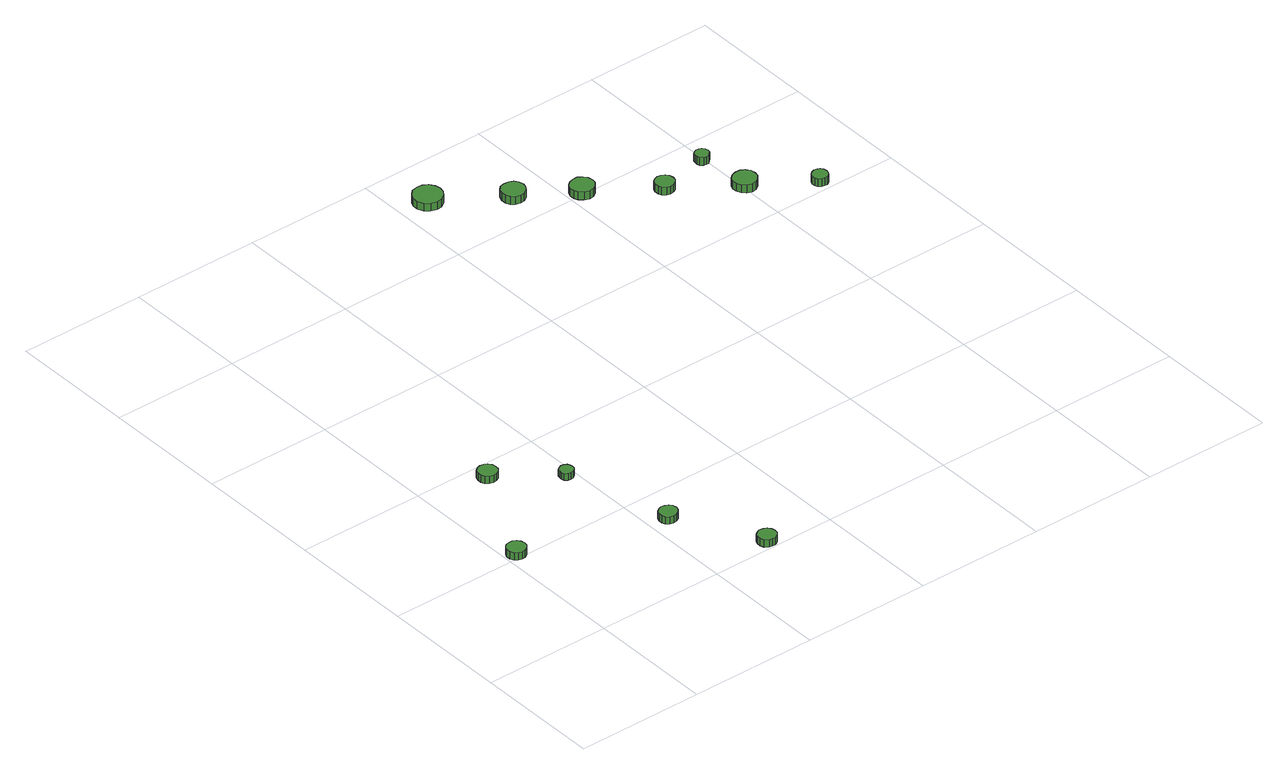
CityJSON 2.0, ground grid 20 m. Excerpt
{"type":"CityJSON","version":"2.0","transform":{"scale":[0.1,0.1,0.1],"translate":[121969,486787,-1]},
"CityObjects":{
"tree1":{"type":"SolitaryVegetationObject","attributes":{"function":"something"},"geometry":[{"type":"MultiSurface","lod":"1","boundaries":[[[0,1,2,3,4,5,6,7,8,9,10,11,12,13,14]],[[15,16,17,18,19,20,21,22,23,24,25,26,27,28,29]],[[0,29,28,1]],[[1,28,27,2]],[[2,27,26,3]],[[3,26,25,4]],[[4,25,24,5]],[[5,24,23,6]],[[6,23,22,7]],[[7,22,21,8]],[[8,21,20,9]],[[9,20,19,10]],[[10,19,18,11]],[[11,18,17,12]],[[12,17,16,13]],[[13,16,15,14]],[[14,15,29,0]]]}]},
"tree2":{"type":"SolitaryVegetationObject","attributes":{"function":"something"},"geometry":[{"type":"MultiSurface","lod":"1","boundaries":[[[30,31,32,33,34,35,36,37,38,39,40,41,42,43,44]],[[45,46,47,48,49,50,51,52,53,54,55,56,57,58,59]],[[30,59,58,31]],[[31,58,57,32]],[[32,57,56,33]],[[33,56,55,34]],[[34,55,54,35]],[[35,54,53,36]],[[36,53,52,37]],[[37,52,51,38]],[[38,51,50,39]],[[39,50,49,40]],[[40,49,48,41]],[[41,48,47,42]],[[42,47,46,43]],[[43,46,45,44]],[[44,45,59,30]]]}]},
"tree3":{"type":"SolitaryVegetationObject","attributes":{"function":"something"},"geometry":[{"type":"MultiSurface","lod":"1","boundaries":[[[60,61,62,63,64,65,66,67,68,69,70,71,72,73,74]],[[75,76,77,78,79,80,81,82,83,84,85,86,87,88,89]],[[60,89,88,61]],[[61,88,87,62]],[[62,87,86,63]],[[63,86,85,64]],[[64,85,84,65]],[[65,84,83,66]],[[66,83,82,67]],[[67,82,81,68]],[[68,81,80,69]],[[69,80,79,70]],[[70,79,78,71]],[[71,78,77,72]],[[72,77,76,73]],[[73,76,75,74]],[[74,75,89,60]]]}]},
"tree4":{"type":"SolitaryVegetationObject","attributes":{"function":"something"},"geometry":[{"type":"MultiSurface","lod":"1","boundaries":[[[90,91,92,93,94,95,96,97,98,99,100,101,102,103,104]],[[105,106,107,108,109,110,111,112,113,114,115,116,117,118,119]],[[90,119,118,91]],[[91,118,117,92]],[[92,117,116,93]],[[93,116,115,94]],[[94,115,114,95]],[[95,114,113,96]],[[96,113,112,97]],[[97,112,111,98]],[[98,111,110,99]],[[99,110,109,100]],[[100,109,108,101]],[[101,108,107,102]],[[102,107,106,103]],[[103,106,105,104]],[[104,105,119,90]]]}]},
"tree5":{"type":"SolitaryVegetationObject","attributes":{"function":"something"},"geometry":[{"type":"MultiSurface","lod":"1","boundaries":[[[120,121,122,123,124,125,126,127,128,129,130,131,132,133,134]],[[135,136,137,138,139,140,141,142,143,144,145,146,147,148,149]],[[120,149,148,121]],[[121,148,147,122]],[[122,147,146,123]],[[123,146,145,124]],[[124,145,144,125]],[[125,144,143,126]],[[126,143,142,127]],[[127,142,141,128]],[[128,141,140,129]],[[129,140,139,130]],[[130,139,138,131]],[[131,138,137,132]],[[132,137,136,133]],[[133,136,135,134]],[[134,135,149,120]]]}]},
"tree6":{"type":"SolitaryVegetationObject","attributes":{"function":"something"},"geometry":[{"type":"MultiSurface","lod":"1","boundaries":[[[150,151,152,153,154,155,156,157,158,159,160,161,162,163,164]],[[165,166,167,168,169,170,171,172,173,174,175,176,177,178,179]],[[150,179,178,151]],[[151,178,177,152]],[[152,177,176,153]],[[153,176,175,154]],[[154,175,174,155]],[[155,174,173,156]],[[156,173,172,157]],[[157,172,171,158]],[[158,171,170,159]],[[159,170,169,160]],[[160,169,168,161]],[[161,168,167,162]],[[162,167,166,163]],[[163,166,165,164]],[[164,165,179,150]]]}]},
"tree7":{"type":"SolitaryVegetationObject","attributes":{"function":"something"},"geometry":[{"type":"MultiSurface","lod":"1","boundaries":[[[180,181,182,183,184,185,186,187,188,189,190,191,192,193,194]],[[195,196,197,198,199,200,201,202,203,204,205,206,207,208,209]],[[180,209,208,181]],[[181,208,207,182]],[[182,207,206,183]],[[183,206,205,184]],[[184,205,204,185]],[[185,204,203,186]],[[186,203,202,187]],[[187,202,201,188]],[[188,201,200,189]],[[189,200,199,190]],[[190,199,198,191]],[[191,198,197,192]],[[192,197,196,193]],[[193,196,195,194]],[[194,195,209,180]]]}]},
"tree8":{"type":"SolitaryVegetationObject","attributes":{"function":"something"},"geometry":[{"type":"MultiSurface","lod":"1","boundaries":[[[210,211,212,213,214,215,216,217,218,219,220,221,222,223,224]],[[225,226,227,228,229,230,231,232,233,234,235,236,237,238,239]],[[210,239,238,211]],[[211,238,237,212]],[[212,237,236,213]],[[213,236,235,214]],[[214,235,234,215]],[[215,234,233,216]],[[216,233,232,217]],[[217,232,231,218]],[[218,231,230,219]],[[219,230,229,220]],[[220,229,228,221]],[[221,228,227,222]],[[222,227,226,223]],[[223,226,225,224]],[[224,225,239,210]]]}]},
"tree9":{"type":"SolitaryVegetationObject","attributes":{"function":"something"},"geometry":[{"type":"MultiSurface","lod":"1","boundaries":[[[240,241,242,243,244,245,246,247,248,249,250,251,252,253,254]],[[255,256,257,258,259,260,261,262,263,264,265,266,267,268,269]],[[240,269,268,241]],[[241,268,267,242]],[[242,267,266,243]],[[243,266,265,244]],[[244,265,264,245]],[[245,264,263,246]],[[246,263,262,247]],[[247,262,261,248]],[[248,261,260,249]],[[249,260,259,250]],[[250,259,258,251]],[[251,258,257,252]],[[252,257,256,253]],[[253,256,255,254]],[[254,255,269,240]]]}]},
"tree10":{"type":"SolitaryVegetationObject","attributes":{"function":"something"},"geometry":[{"type":"MultiSurface","lod":"1","boundaries":[[[270,271,272,273,274,275,276,277,278,279,280,281,282,283,284]],[[285,286,287,288,289,290,291,292,293,294,295,296,297,298,299]],[[270,299,298,271]],[[271,298,297,272]],[[272,297,296,273]],[[273,296,295,274]],[[274,295,294,275]],[[275,294,293,276]],[[276,293,292,277]],[[277,292,291,278]],[[278,291,290,279]],[[279,290,289,280]],[[280,289,288,281]],[[281,288,287,282]],[[282,287,286,283]],[[283,286,285,284]],[[284,285,299,270]]]}]},
"tree11":{"type":"SolitaryVegetationObject","attributes":{"function":"something"},"geometry":[{"type":"MultiSurface","lod":"1","boundaries":[[[300,301,302,303,304,305,306,307,308,309,310,311,312,313,314]],[[315,316,317,318,319,320,321,322,323,324,325,326,327,328,329]],[[300,329,328,301]],[[301,328,327,302]],[[302,327,326,303]],[[303,326,325,304]],[[304,325,324,305]],[[305,324,323,306]],[[306,323,322,307]],[[307,322,321,308]],[[308,321,320,309]],[[309,320,319,310]],[[310,319,318,311]],[[311,318,317,312]],[[312,317,316,313]],[[313,316,315,314]],[[314,315,329,300]]]}]},
"tree12":{"type":"SolitaryVegetationObject","attributes":{"function":"something"},"geometry":[{"type":"MultiSurface","lod":"1","boundaries":[[[330,331,332,333,334,335,336,337,338,339,340,341,342,343,344]],[[345,346,347,348,349,350,351,352,353,354,355,356,357,358,359]],[[330,359,358,331]],[[331,358,357,332]],[[332,357,356,333]],[[333,356,355,334]],[[334,355,354,335]],[[335,354,353,336]],[[336,353,352,337]],[[337,352,351,338]],[[338,351,350,339]],[[339,350,349,340]],[[340,349,348,341]],[[341,348,347,342]],[[342,347,346,343]],[[343,346,345,344]],[[344,345,359,330]]]}]}
},
"vertices":[
[33,210,19],[32,216,19],[28,221,19],[23,224,19],[17,224,19],[11,223,19],[7,219,19],[4,213,19],[4,207,19],[7,201,19],[11,197,19],[17,196,19],[23,196,19],[28,199,19],[32,204,19],[32,204,7],[28,199,7],[23,196,7],[17,196,7],[11,197,7],[7,201,7],[4,207,7],[4,213,7],[7,219,7],[11,223,7],[17,224,7],[23,224,7],[28,221,7],[32,216,7],[33,210,7],
[116,373,19],[115,379,19],[111,384,19],[106,387,19],[100,388,19],[94,386,19],[89,382,19],[87,376,19],[87,370,19],[89,364,19],[94,360,19],[100,358,19],[106,359,19],[111,362,19],[115,367,19],[115,367,7],[111,362,7],[106,359,7],[100,358,7],[94,360,7],[89,364,7],[87,370,7],[87,376,7],[89,382,7],[94,386,7],[100,388,7],[106,387,7],[111,384,7],[115,379,7],[116,373,7],
[246,143,19],[245,149,19],[241,153,19],[236,156,19],[230,157,19],[225,155,19],[220,151,19],[218,146,19],[218,140,19],[220,135,19],[225,131,19],[230,129,19],[236,130,19],[241,133,19],[245,137,19],[245,137,7],[241,133,7],[236,130,7],[230,129,7],[225,131,7],[220,135,7],[218,140,7],[218,146,7],[220,151,7],[225,155,7],[230,157,7],[236,156,7],[241,153,7],[245,149,7],[246,143,7],
[198,308,18],[197,312,18],[195,316,18],[191,318,18],[186,319,18],[182,317,18],[178,314,18],[177,310,18],[177,306,18],[178,301,18],[182,298,18],[186,297,18],[191,298,18],[195,300,18],[197,303,18],[197,303,7],[195,300,7],[191,298,7],[186,297,7],[182,298,7],[178,301,7],[177,306,7],[177,310,7],[178,314,7],[182,317,7],[186,319,7],[191,318,7],[195,316,7],[197,312,7],[198,308,7],
[316,16,19],[315,21,19],[311,26,19],[306,29,19],[300,30,19],[295,28,19],[290,24,19],[288,19,19],[288,13,19],[290,7,19],[295,3,19],[300,2,19],[306,2,19],[311,5,19],[315,10,19],[315,10,7],[311,5,7],[306,2,7],[300,2,7],[295,3,7],[290,7,7],[288,13,7],[288,19,7],[290,24,7],[295,28,7],[300,30,7],[306,29,7],[311,26,7],[315,21,7],[316,16,7],
[458,909,32],[456,918,32],[451,926,32],[443,930,32],[434,931,32],[425,929,32],[418,922,32],[414,914,32],[414,905,32],[418,896,32],[425,890,32],[434,887,32],[443,888,32],[451,893,32],[456,900,32],[456,900,19],[451,893,19],[443,888,19],[434,887,19],[425,890,19],[418,896,19],[414,905,19],[414,914,19],[418,922,19],[425,929,19],[434,931,19],[443,930,19],[451,926,19],[456,918,19],[458,909,19],
[552,844,32],[550,852,32],[546,858,32],[539,861,32],[532,862,32],[524,860,32],[519,855,32],[516,848,32],[516,840,32],[519,833,32],[524,828,32],[532,826,32],[539,827,32],[546,831,32],[550,837,32],[550,837,19],[546,831,19],[539,827,19],[532,826,19],[524,828,19],[519,833,19],[516,840,19],[516,848,19],[519,855,19],[524,860,19],[532,862,19],[539,861,19],[546,858,19],[550,852,19],[552,844,19],
[630,791,33],[629,799,33],[624,805,33],[618,809,33],[610,809,33],[603,807,33],[597,802,33],[594,795,33],[594,788,33],[597,781,33],[603,776,33],[610,773,33],[618,774,33],[624,778,33],[629,784,33],[629,784,20],[624,778,20],[618,774,20],[610,773,20],[603,776,20],[597,781,20],[594,788,20],[594,795,20],[597,802,20],[603,807,20],[610,809,20],[618,809,20],[624,805,20],[629,799,20],[630,791,20],
[719,726,33],[718,732,33],[714,737,33],[709,740,33],[703,741,33],[697,739,33],[692,735,33],[690,729,33],[690,723,33],[692,717,33],[697,713,33],[703,711,33],[709,712,33],[714,715,33],[718,720,33],[718,720,20],[714,715,20],[709,712,20],[703,711,20],[697,713,20],[692,717,20],[690,723,20],[690,729,20],[692,735,20],[697,739,20],[703,741,20],[709,740,20],[714,737,20],[718,732,20],[719,726,20],
[813,664,32],[812,672,32],[807,678,32],[801,682,32],[793,682,32],[786,680,32],[780,675,32],[777,668,32],[777,661,32],[780,654,32],[786,649,32],[793,646,32],[801,647,32],[807,651,32],[812,657,32],[812,657,19],[807,651,19],[801,647,19],[793,646,19],[786,649,19],[780,654,19],[777,661,19],[777,668,19],[780,675,19],[786,680,19],[793,682,19],[801,682,19],[807,678,19],[812,672,19],[813,664,19],
[797,746,32],[796,750,32],[793,754,32],[789,756,32],[785,756,32],[781,755,32],[777,752,32],[776,748,32],[776,743,32],[777,739,32],[781,736,32],[785,735,32],[789,735,32],[793,738,32],[796,741,32],[796,741,19],[793,738,19],[789,735,19],[785,735,19],[781,736,19],[777,739,19],[776,743,19],[776,748,19],[777,752,19],[781,755,19],[785,756,19],[789,756,19],[793,754,19],[796,750,19],[797,746,19],
[892,606,32],[891,611,32],[888,615,32],[884,617,32],[879,618,32],[874,616,32],[870,613,32],[868,608,32],[868,603,32],[870,599,32],[874,595,32],[879,594,32],[884,594,32],[888,597,32],[891,601,32],[891,601,19],[888,597,19],[884,594,19],[879,594,19],[874,595,19],[870,599,19],[868,603,19],[868,608,19],[870,613,19],[874,616,19],[879,618,19],[884,617,19],[888,615,19],[891,611,19],[892,606,19]
]}
